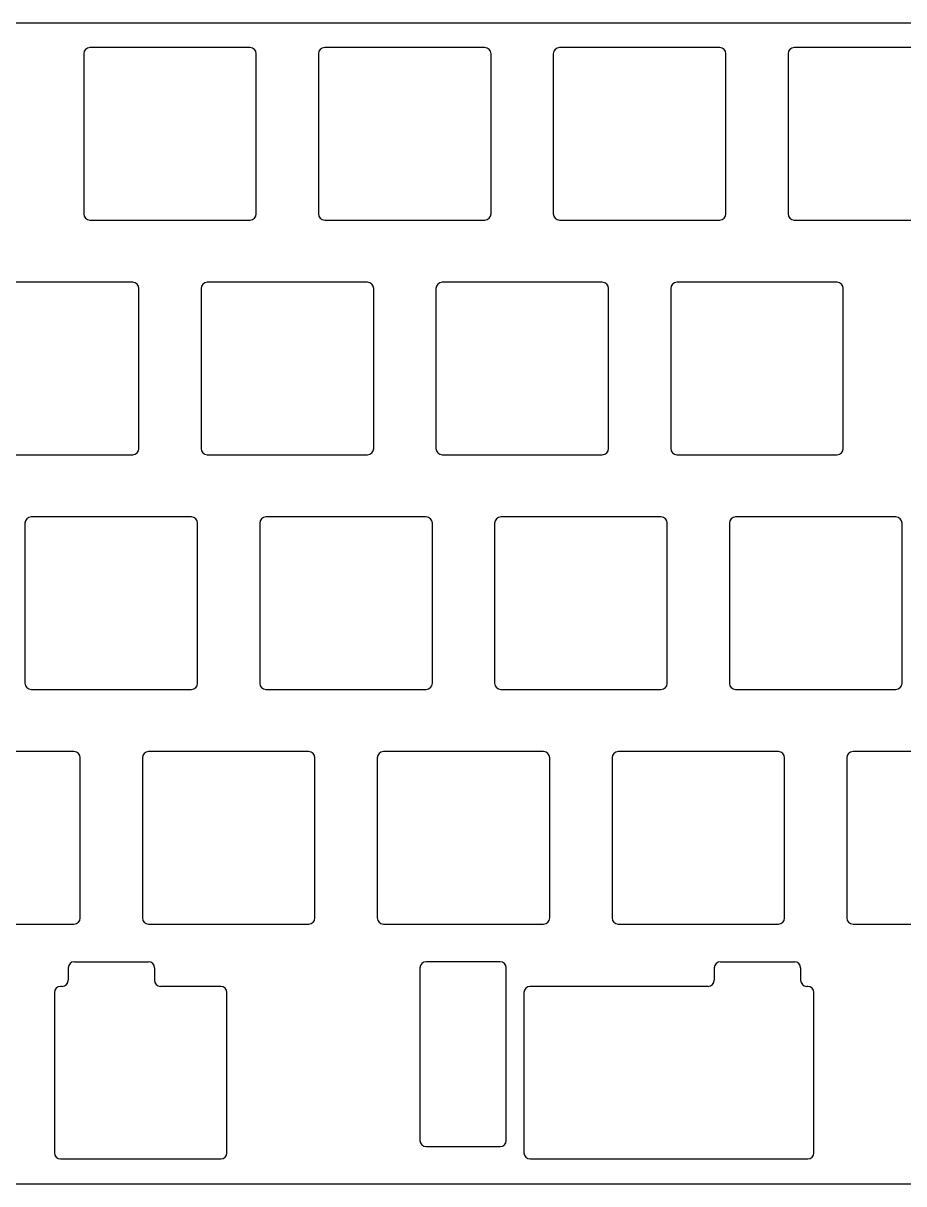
# Model space of a CAD drawing. Header units: millimetres. Extents: x 0 to 285, y -94 to 0.
# Drawn here: x 73.3 to 144.7, y -94.2 to 0 of the extents above; entities that cross this region are included whole.
import ezdxf

# ---------------------------------------------------------------- set-up
doc = ezdxf.new("R2010")
doc.units = ezdxf.units.MM
doc.layers.add('Body', color=7, linetype='CONTINUOUS')

msp = doc.modelspace()

# ---------------------------------------------------------------- linework, layer by layer
at = {"layer": 'Body'}
for p, q in [((283.7, 0), (1, 0)), ((283.7, 0, 1.5), (1, 0, 1.5)), ((283.7, 0), (1, 0)), ((283.7, 0, 1.5), (1, 0, 1.5)), ((78.175, -2.475), (78.175, -15.475)), ((78.175, -2.475, 1.5), (78.175, -15.475, 1.5)), ((78.175, -2.475, 1.5), (78.175, -15.475, 1.5)), ((78.175, -2.475), (78.175, -15.475)), ((78.175, -2.475, 1.5), (78.175, -2.475)), ((78.175, -2.475, 1.5), (78.175, -2.475)), ((91.675, -1.975), (78.675, -1.975)), ((91.675, -1.975, 1.5), (78.675, -1.975, 1.5)), ((78.675, -1.975, 1.5), (78.675, -1.975)), ((91.675, -1.975, 1.5), (78.675, -1.975, 1.5)), ((78.675, -1.975, 1.5), (78.675, -1.975)), ((91.675, -1.975), (78.675, -1.975)), ((91.675, -1.975, 1.5), (91.675, -1.975)), ((91.675, -1.975, 1.5), (91.675, -1.975)), ((92.175, -15.475), (92.175, -2.475)), ((92.175, -15.475, 1.5), (92.175, -2.475, 1.5)), ((92.175, -2.475, 1.5), (92.175, -2.475)), ((92.175, -15.475, 1.5), (92.175, -2.475, 1.5)), ((92.175, -2.475, 1.5), (92.175, -2.475)), ((92.175, -15.475), (92.175, -2.475)), ((97.225, -2.475), (97.225, -15.475)), ((97.225, -2.475, 1.5), (97.225, -15.475, 1.5)), ((97.225, -2.475, 1.5), (97.225, -15.475, 1.5)), ((97.225, -2.475), (97.225, -15.475)), ((97.225, -2.475, 1.5), (97.225, -2.475)), ((97.225, -2.475, 1.5), (97.225, -2.475)), ((110.725, -1.975), (97.725, -1.975)), ((110.725, -1.975, 1.5), (97.725, -1.975, 1.5)), ((97.725, -1.975, 1.5), (97.725, -1.975)), ((110.725, -1.975, 1.5), (97.725, -1.975, 1.5)), ((97.725, -1.975, 1.5), (97.725, -1.975)), ((110.725, -1.975), (97.725, -1.975)), ((110.725, -1.975, 1.5), (110.725, -1.975)), ((110.725, -1.975, 1.5), (110.725, -1.975)), ((111.225, -15.475), (111.225, -2.475)), ((111.225, -15.475, 1.5), (111.225, -2.475, 1.5)), ((111.225, -2.475, 1.5), (111.225, -2.475)), ((111.225, -15.475, 1.5), (111.225, -2.475, 1.5)), ((111.225, -2.475, 1.5), (111.225, -2.475)), ((111.225, -15.475), (111.225, -2.475)), ((116.275, -2.475), (116.275, -15.475)), ((116.275, -2.475, 1.5), (116.275, -15.475, 1.5)), ((116.275, -2.475, 1.5), (116.275, -15.475, 1.5)), ((116.275, -2.475), (116.275, -15.475)), ((116.275, -2.475, 1.5), (116.275, -2.475)), ((116.275, -2.475, 1.5), (116.275, -2.475)), ((129.775, -1.975), (116.775, -1.975)), ((129.775, -1.975, 1.5), (116.775, -1.975, 1.5)), ((116.775, -1.975, 1.5), (116.775, -1.975)), ((129.775, -1.975, 1.5), (116.775, -1.975, 1.5)), ((116.775, -1.975, 1.5), (116.775, -1.975)), ((129.775, -1.975), (116.775, -1.975)), ((129.775, -1.975, 1.5), (129.775, -1.975)), ((129.775, -1.975, 1.5), (129.775, -1.975)), ((130.275, -15.475), (130.275, -2.475)), ((130.275, -15.475, 1.5), (130.275, -2.475, 1.5)), ((130.275, -2.475, 1.5), (130.275, -2.475)), ((130.275, -15.475, 1.5), (130.275, -2.475, 1.5)), ((130.275, -2.475, 1.5), (130.275, -2.475)), ((130.275, -15.475), (130.275, -2.475)), ((135.325, -2.475), (135.325, -15.475)), ((135.325, -2.475, 1.5), (135.325, -15.475, 1.5)), ((135.325, -2.475, 1.5), (135.325, -15.475, 1.5)), ((135.325, -2.475), (135.325, -15.475)), ((135.325, -2.475, 1.5), (135.325, -2.475)), ((135.325, -2.475, 1.5), (135.325, -2.475)), ((148.825, -1.975), (135.825, -1.975)), ((148.825, -1.975, 1.5), (135.825, -1.975, 1.5)), ((135.825, -1.975, 1.5), (135.825, -1.975)), ((148.825, -1.975, 1.5), (135.825, -1.975, 1.5)), ((135.825, -1.975, 1.5), (135.825, -1.975)), ((148.825, -1.975), (135.825, -1.975)), ((78.175, -15.475, 1.5), (78.175, -15.475)), ((78.175, -15.475, 1.5), (78.175, -15.475)), ((78.675, -15.975), (91.675, -15.975)), ((78.675, -15.975, 1.5), (91.675, -15.975, 1.5)), ((78.675, -15.975, 1.5), (78.675, -15.975)), ((78.675, -15.975, 1.5), (91.675, -15.975, 1.5)), ((78.675, -15.975), (91.675, -15.975)), ((78.675, -15.975, 1.5), (78.675, -15.975)), ((91.675, -15.975, 1.5), (91.675, -15.975)), ((91.675, -15.975, 1.5), (91.675, -15.975)), ((92.175, -15.475, 1.5), (92.175, -15.475)), ((92.175, -15.475, 1.5), (92.175, -15.475)), ((97.225, -15.475, 1.5), (97.225, -15.475)), ((97.225, -15.475, 1.5), (97.225, -15.475)), ((97.725, -15.975), (110.725, -15.975)), ((97.725, -15.975, 1.5), (110.725, -15.975, 1.5)), ((97.725, -15.975, 1.5), (97.725, -15.975)), ((97.725, -15.975, 1.5), (110.725, -15.975, 1.5)), ((97.725, -15.975), (110.725, -15.975)), ((97.725, -15.975, 1.5), (97.725, -15.975)), ((110.725, -15.975, 1.5), (110.725, -15.975)), ((110.725, -15.975, 1.5), (110.725, -15.975)), ((111.225, -15.475, 1.5), (111.225, -15.475)), ((111.225, -15.475, 1.5), (111.225, -15.475)), ((116.275, -15.475, 1.5), (116.275, -15.475)), ((116.275, -15.475, 1.5), (116.275, -15.475)), ((116.775, -15.975), (129.775, -15.975)), ((116.775, -15.975, 1.5), (129.775, -15.975, 1.5)), ((116.775, -15.975, 1.5), (116.775, -15.975)), ((116.775, -15.975, 1.5), (129.775, -15.975, 1.5)), ((116.775, -15.975), (129.775, -15.975)), ((116.775, -15.975, 1.5), (116.775, -15.975)), ((129.775, -15.975, 1.5), (129.775, -15.975)), ((129.775, -15.975, 1.5), (129.775, -15.975)), ((130.275, -15.475, 1.5), (130.275, -15.475)), ((130.275, -15.475, 1.5), (130.275, -15.475)), ((135.325, -15.475, 1.5), (135.325, -15.475)), ((135.325, -15.475, 1.5), (135.325, -15.475)), ((135.825, -15.975), (148.825, -15.975)), ((135.825, -15.975, 1.5), (148.825, -15.975, 1.5)), ((135.825, -15.975, 1.5), (135.825, -15.975)), ((135.825, -15.975, 1.5), (148.825, -15.975, 1.5)), ((135.825, -15.975), (148.825, -15.975)), ((135.825, -15.975, 1.5), (135.825, -15.975)), ((82.15, -21.025), (69.15, -21.025)), ((82.15, -21.025, 1.5), (69.15, -21.025, 1.5)), ((82.15, -21.025, 1.5), (69.15, -21.025, 1.5)), ((82.15, -21.025), (69.15, -21.025)), ((82.15, -21.025, 1.5), (82.15, -21.025)), ((82.15, -21.025, 1.5), (82.15, -21.025)), ((82.65, -34.525), (82.65, -21.525)), ((82.65, -34.525, 1.5), (82.65, -21.525, 1.5)), ((82.65, -21.525, 1.5), (82.65, -21.525)), ((82.65, -34.525, 1.5), (82.65, -21.525, 1.5)), ((82.65, -21.525, 1.5), (82.65, -21.525)), ((82.65, -34.525), (82.65, -21.525)), ((87.7, -21.525), (87.7, -34.525)), ((87.7, -21.525, 1.5), (87.7, -34.525, 1.5)), ((87.7, -21.525, 1.5), (87.7, -34.525, 1.5)), ((87.7, -21.525), (87.7, -34.525)), ((87.7, -21.525, 1.5), (87.7, -21.525)), ((87.7, -21.525, 1.5), (87.7, -21.525)), ((101.2, -21.025), (88.2, -21.025)), ((101.2, -21.025, 1.5), (88.2, -21.025, 1.5)), ((88.2, -21.025, 1.5), (88.2, -21.025)), ((101.2, -21.025, 1.5), (88.2, -21.025, 1.5)), ((88.2, -21.025, 1.5), (88.2, -21.025)), ((101.2, -21.025), (88.2, -21.025)), ((101.2, -21.025, 1.5), (101.2, -21.025)), ((101.2, -21.025, 1.5), (101.2, -21.025)), ((101.7, -34.525), (101.7, -21.525)), ((101.7, -34.525, 1.5), (101.7, -21.525, 1.5)), ((101.7, -21.525, 1.5), (101.7, -21.525)), ((101.7, -34.525, 1.5), (101.7, -21.525, 1.5)), ((101.7, -21.525, 1.5), (101.7, -21.525)), ((101.7, -34.525), (101.7, -21.525)), ((106.75, -21.525), (106.75, -34.525)), ((106.75, -21.525, 1.5), (106.75, -34.525, 1.5)), ((106.75, -21.525, 1.5), (106.75, -34.525, 1.5)), ((106.75, -21.525), (106.75, -34.525)), ((106.75, -21.525, 1.5), (106.75, -21.525)), ((106.75, -21.525, 1.5), (106.75, -21.525)), ((120.25, -21.025), (107.25, -21.025)), ((120.25, -21.025, 1.5), (107.25, -21.025, 1.5)), ((107.25, -21.025, 1.5), (107.25, -21.025)), ((120.25, -21.025, 1.5), (107.25, -21.025, 1.5)), ((107.25, -21.025, 1.5), (107.25, -21.025)), ((120.25, -21.025), (107.25, -21.025)), ((120.25, -21.025, 1.5), (120.25, -21.025)), ((120.25, -21.025, 1.5), (120.25, -21.025)), ((120.75, -34.525), (120.75, -21.525)), ((120.75, -34.525, 1.5), (120.75, -21.525, 1.5)), ((120.75, -21.525, 1.5), (120.75, -21.525)), ((120.75, -34.525, 1.5), (120.75, -21.525, 1.5)), ((120.75, -21.525, 1.5), (120.75, -21.525)), ((120.75, -34.525), (120.75, -21.525)), ((125.8, -21.525), (125.8, -34.525)), ((125.8, -21.525, 1.5), (125.8, -34.525, 1.5)), ((125.8, -21.525, 1.5), (125.8, -34.525, 1.5)), ((125.8, -21.525), (125.8, -34.525)), ((125.8, -21.525, 1.5), (125.8, -21.525)), ((125.8, -21.525, 1.5), (125.8, -21.525)), ((139.3, -21.025), (126.3, -21.025)), ((139.3, -21.025, 1.5), (126.3, -21.025, 1.5)), ((126.3, -21.025, 1.5), (126.3, -21.025)), ((139.3, -21.025, 1.5), (126.3, -21.025, 1.5)), ((126.3, -21.025, 1.5), (126.3, -21.025)), ((139.3, -21.025), (126.3, -21.025)), ((139.3, -21.025, 1.5), (139.3, -21.025)), ((139.3, -21.025, 1.5), (139.3, -21.025)), ((139.8, -34.525), (139.8, -21.525)), ((139.8, -34.525, 1.5), (139.8, -21.525, 1.5)), ((139.8, -21.525, 1.5), (139.8, -21.525)), ((139.8, -34.525, 1.5), (139.8, -21.525, 1.5)), ((139.8, -21.525, 1.5), (139.8, -21.525)), ((139.8, -34.525), (139.8, -21.525)), ((82.65, -34.525, 1.5), (82.65, -34.525)), ((82.65, -34.525, 1.5), (82.65, -34.525)), ((87.7, -34.525, 1.5), (87.7, -34.525)), ((87.7, -34.525, 1.5), (87.7, -34.525)), ((101.7, -34.525, 1.5), (101.7, -34.525)), ((101.7, -34.525, 1.5), (101.7, -34.525)), ((106.75, -34.525, 1.5), (106.75, -34.525)), ((106.75, -34.525, 1.5), (106.75, -34.525)), ((120.75, -34.525, 1.5), (120.75, -34.525)), ((120.75, -34.525, 1.5), (120.75, -34.525)), ((125.8, -34.525, 1.5), (125.8, -34.525)), ((125.8, -34.525, 1.5), (125.8, -34.525)), ((139.8, -34.525, 1.5), (139.8, -34.525)), ((139.8, -34.525, 1.5), (139.8, -34.525)), ((69.15, -35.025), (82.15, -35.025)), ((69.15, -35.025, 1.5), (82.15, -35.025, 1.5)), ((69.15, -35.025, 1.5), (82.15, -35.025, 1.5)), ((69.15, -35.025), (82.15, -35.025)), ((82.15, -35.025, 1.5), (82.15, -35.025)), ((82.15, -35.025, 1.5), (82.15, -35.025)), ((88.2, -35.025), (101.2, -35.025)), ((88.2, -35.025, 1.5), (101.2, -35.025, 1.5)), ((88.2, -35.025, 1.5), (88.2, -35.025)), ((88.2, -35.025, 1.5), (101.2, -35.025, 1.5)), ((88.2, -35.025), (101.2, -35.025)), ((88.2, -35.025, 1.5), (88.2, -35.025)), ((101.2, -35.025, 1.5), (101.2, -35.025)), ((101.2, -35.025, 1.5), (101.2, -35.025)), ((107.25, -35.025), (120.25, -35.025)), ((107.25, -35.025, 1.5), (120.25, -35.025, 1.5)), ((107.25, -35.025, 1.5), (107.25, -35.025)), ((107.25, -35.025, 1.5), (120.25, -35.025, 1.5)), ((107.25, -35.025), (120.25, -35.025)), ((107.25, -35.025, 1.5), (107.25, -35.025)), ((120.25, -35.025, 1.5), (120.25, -35.025)), ((120.25, -35.025, 1.5), (120.25, -35.025)), ((126.3, -35.025), (139.3, -35.025)), ((126.3, -35.025, 1.5), (139.3, -35.025, 1.5)), ((126.3, -35.025, 1.5), (126.3, -35.025)), ((126.3, -35.025, 1.5), (139.3, -35.025, 1.5)), ((126.3, -35.025), (139.3, -35.025)), ((126.3, -35.025, 1.5), (126.3, -35.025)), ((139.3, -35.025, 1.5), (139.3, -35.025)), ((139.3, -35.025, 1.5), (139.3, -35.025)), ((86.9126, -40.075), (73.9126, -40.075)), ((86.9126, -40.075, 1.5), (73.9126, -40.075, 1.5)), ((73.9126, -40.075, 1.5), (73.9126, -40.075)), ((86.9126, -40.075, 1.5), (73.9126, -40.075, 1.5)), ((73.9126, -40.075, 1.5), (73.9126, -40.075)), ((86.9126, -40.075), (73.9126, -40.075)), ((86.9126, -40.075, 1.5), (86.9126, -40.075)), ((86.9126, -40.075, 1.5), (86.9126, -40.075)), ((105.9626, -40.075), (92.9626, -40.075)), ((105.9626, -40.075, 1.5), (92.9626, -40.075, 1.5)), ((92.9626, -40.075, 1.5), (92.9626, -40.075)), ((105.9626, -40.075, 1.5), (92.9626, -40.075, 1.5)), ((92.9626, -40.075, 1.5), (92.9626, -40.075)), ((105.9626, -40.075), (92.9626, -40.075)), ((105.9626, -40.075, 1.5), (105.9626, -40.075)), ((105.9626, -40.075, 1.5), (105.9626, -40.075)), ((125.0126, -40.075), (112.0126, -40.075)), ((125.0126, -40.075, 1.5), (112.0126, -40.075, 1.5)), ((112.0126, -40.075, 1.5), (112.0126, -40.075)), ((125.0126, -40.075, 1.5), (112.0126, -40.075, 1.5)), ((112.0126, -40.075, 1.5), (112.0126, -40.075)), ((125.0126, -40.075), (112.0126, -40.075)), ((125.0126, -40.075, 1.5), (125.0126, -40.075)), ((125.0126, -40.075, 1.5), (125.0126, -40.075)), ((144.0626, -40.075), (131.0626, -40.075)), ((144.0626, -40.075, 1.5), (131.0626, -40.075, 1.5)), ((131.0626, -40.075, 1.5), (131.0626, -40.075)), ((144.0626, -40.075, 1.5), (131.0626, -40.075, 1.5)), ((131.0626, -40.075, 1.5), (131.0626, -40.075)), ((144.0626, -40.075), (131.0626, -40.075)), ((144.0626, -40.075, 1.5), (144.0626, -40.075)), ((144.0626, -40.075, 1.5), (144.0626, -40.075)), ((73.4126, -40.575), (73.4126, -53.575)), ((73.4126, -40.575, 1.5), (73.4126, -53.575, 1.5)), ((73.4126, -40.575, 1.5), (73.4126, -53.575, 1.5)), ((73.4126, -40.575), (73.4126, -53.575)), ((73.4126, -40.575, 1.5), (73.4126, -40.575)), ((73.4126, -40.575, 1.5), (73.4126, -40.575)), ((87.4126, -53.575), (87.4126, -40.575)), ((87.4126, -53.575, 1.5), (87.4126, -40.575, 1.5)), ((87.4126, -40.575, 1.5), (87.4126, -40.575)), ((87.4126, -53.575, 1.5), (87.4126, -40.575, 1.5)), ((87.4126, -40.575, 1.5), (87.4126, -40.575)), ((87.4126, -53.575), (87.4126, -40.575)), ((92.4626, -40.575), (92.4626, -53.575)), ((92.4626, -40.575, 1.5), (92.4626, -53.575, 1.5)), ((92.4626, -40.575, 1.5), (92.4626, -53.575, 1.5)), ((92.4626, -40.575), (92.4626, -53.575)), ((92.4626, -40.575, 1.5), (92.4626, -40.575)), ((92.4626, -40.575, 1.5), (92.4626, -40.575)), ((106.4626, -53.575), (106.4626, -40.575)), ((106.4626, -53.575, 1.5), (106.4626, -40.575, 1.5)), ((106.4626, -40.575, 1.5), (106.4626, -40.575)), ((106.4626, -53.575, 1.5), (106.4626, -40.575, 1.5)), ((106.4626, -40.575, 1.5), (106.4626, -40.575)), ((106.4626, -53.575), (106.4626, -40.575)), ((111.5126, -40.575), (111.5126, -53.575)), ((111.5126, -40.575, 1.5), (111.5126, -53.575, 1.5)), ((111.5126, -40.575, 1.5), (111.5126, -53.575, 1.5)), ((111.5126, -40.575), (111.5126, -53.575)), ((111.5126, -40.575, 1.5), (111.5126, -40.575)), ((111.5126, -40.575, 1.5), (111.5126, -40.575)), ((125.5126, -53.575), (125.5126, -40.575)), ((125.5126, -53.575, 1.5), (125.5126, -40.575, 1.5)), ((125.5126, -40.575, 1.5), (125.5126, -40.575)), ((125.5126, -53.575, 1.5), (125.5126, -40.575, 1.5)), ((125.5126, -40.575, 1.5), (125.5126, -40.575)), ((125.5126, -53.575), (125.5126, -40.575)), ((130.5626, -40.575), (130.5626, -53.575)), ((130.5626, -40.575, 1.5), (130.5626, -53.575, 1.5)), ((130.5626, -40.575, 1.5), (130.5626, -53.575, 1.5)), ((130.5626, -40.575), (130.5626, -53.575)), ((130.5626, -40.575, 1.5), (130.5626, -40.575)), ((130.5626, -40.575, 1.5), (130.5626, -40.575)), ((144.5626, -53.575), (144.5626, -40.575)), ((144.5626, -53.575, 1.5), (144.5626, -40.575, 1.5)), ((144.5626, -40.575, 1.5), (144.5626, -40.575)), ((144.5626, -53.575, 1.5), (144.5626, -40.575, 1.5)), ((144.5626, -40.575, 1.5), (144.5626, -40.575)), ((144.5626, -53.575), (144.5626, -40.575)), ((73.4126, -53.575, 1.5), (73.4126, -53.575)), ((73.4126, -53.575, 1.5), (73.4126, -53.575)), ((87.4126, -53.575, 1.5), (87.4126, -53.575)), ((87.4126, -53.575, 1.5), (87.4126, -53.575)), ((92.4626, -53.575, 1.5), (92.4626, -53.575)), ((92.4626, -53.575, 1.5), (92.4626, -53.575)), ((106.4626, -53.575, 1.5), (106.4626, -53.575)), ((106.4626, -53.575, 1.5), (106.4626, -53.575)), ((111.5126, -53.575, 1.5), (111.5126, -53.575)), ((111.5126, -53.575, 1.5), (111.5126, -53.575)), ((125.5126, -53.575, 1.5), (125.5126, -53.575)), ((125.5126, -53.575, 1.5), (125.5126, -53.575)), ((130.5626, -53.575, 1.5), (130.5626, -53.575)), ((130.5626, -53.575, 1.5), (130.5626, -53.575)), ((144.5626, -53.575, 1.5), (144.5626, -53.575)), ((144.5626, -53.575, 1.5), (144.5626, -53.575)), ((73.9126, -54.075), (86.9126, -54.075)), ((73.9126, -54.075, 1.5), (86.9126, -54.075, 1.5)), ((73.9126, -54.075, 1.5), (73.9126, -54.075)), ((73.9126, -54.075, 1.5), (86.9126, -54.075, 1.5)), ((73.9126, -54.075), (86.9126, -54.075)), ((73.9126, -54.075, 1.5), (73.9126, -54.075)), ((86.9126, -54.075, 1.5), (86.9126, -54.075)), ((86.9126, -54.075, 1.5), (86.9126, -54.075)), ((92.9626, -54.075), (105.9626, -54.075)), ((92.9626, -54.075, 1.5), (105.9626, -54.075, 1.5)), ((92.9626, -54.075, 1.5), (92.9626, -54.075)), ((92.9626, -54.075, 1.5), (105.9626, -54.075, 1.5)), ((92.9626, -54.075), (105.9626, -54.075)), ((92.9626, -54.075, 1.5), (92.9626, -54.075)), ((105.9626, -54.075, 1.5), (105.9626, -54.075)), ((105.9626, -54.075, 1.5), (105.9626, -54.075)), ((112.0126, -54.075), (125.0126, -54.075)), ((112.0126, -54.075, 1.5), (125.0126, -54.075, 1.5)), ((112.0126, -54.075, 1.5), (112.0126, -54.075)), ((112.0126, -54.075, 1.5), (125.0126, -54.075, 1.5)), ((112.0126, -54.075), (125.0126, -54.075)), ((112.0126, -54.075, 1.5), (112.0126, -54.075)), ((125.0126, -54.075, 1.5), (125.0126, -54.075)), ((125.0126, -54.075, 1.5), (125.0126, -54.075)), ((131.0626, -54.075), (144.0626, -54.075)), ((131.0626, -54.075, 1.5), (144.0626, -54.075, 1.5)), ((131.0626, -54.075, 1.5), (131.0626, -54.075)), ((131.0626, -54.075, 1.5), (144.0626, -54.075, 1.5)), ((131.0626, -54.075), (144.0626, -54.075)), ((131.0626, -54.075, 1.5), (131.0626, -54.075)), ((144.0626, -54.075, 1.5), (144.0626, -54.075)), ((144.0626, -54.075, 1.5), (144.0626, -54.075)), ((77.3876, -59.125), (64.3876, -59.125)), ((77.3876, -59.125, 1.5), (64.3876, -59.125, 1.5)), ((77.3876, -59.125, 1.5), (64.3876, -59.125, 1.5)), ((77.3876, -59.125), (64.3876, -59.125)), ((77.3876, -59.125, 1.5), (77.3876, -59.125)), ((77.3876, -59.125, 1.5), (77.3876, -59.125)), ((96.4376, -59.125), (83.4376, -59.125)), ((96.4376, -59.125, 1.5), (83.4376, -59.125, 1.5)), ((83.4376, -59.125, 1.5), (83.4376, -59.125)), ((96.4376, -59.125, 1.5), (83.4376, -59.125, 1.5)), ((83.4376, -59.125, 1.5), (83.4376, -59.125)), ((96.4376, -59.125), (83.4376, -59.125)), ((96.4376, -59.125, 1.5), (96.4376, -59.125)), ((96.4376, -59.125, 1.5), (96.4376, -59.125)), ((115.4876, -59.125), (102.4876, -59.125)), ((115.4876, -59.125, 1.5), (102.4876, -59.125, 1.5)), ((102.4876, -59.125, 1.5), (102.4876, -59.125)), ((115.4876, -59.125, 1.5), (102.4876, -59.125, 1.5)), ((102.4876, -59.125, 1.5), (102.4876, -59.125)), ((115.4876, -59.125), (102.4876, -59.125)), ((115.4876, -59.125, 1.5), (115.4876, -59.125)), ((115.4876, -59.125, 1.5), (115.4876, -59.125)), ((134.5376, -59.125), (121.5376, -59.125)), ((134.5376, -59.125, 1.5), (121.5376, -59.125, 1.5)), ((121.5376, -59.125, 1.5), (121.5376, -59.125)), ((134.5376, -59.125, 1.5), (121.5376, -59.125, 1.5)), ((121.5376, -59.125, 1.5), (121.5376, -59.125)), ((134.5376, -59.125), (121.5376, -59.125)), ((134.5376, -59.125, 1.5), (134.5376, -59.125)), ((134.5376, -59.125, 1.5), (134.5376, -59.125)), ((153.5876, -59.125), (140.5876, -59.125)), ((153.5876, -59.125, 1.5), (140.5876, -59.125, 1.5)), ((140.5876, -59.125, 1.5), (140.5876, -59.125)), ((153.5876, -59.125, 1.5), (140.5876, -59.125, 1.5)), ((140.5876, -59.125, 1.5), (140.5876, -59.125)), ((153.5876, -59.125), (140.5876, -59.125)), ((77.8876, -72.625), (77.8876, -59.625)), ((77.8876, -72.625, 1.5), (77.8876, -59.625, 1.5)), ((77.8876, -59.625, 1.5), (77.8876, -59.625)), ((77.8876, -72.625, 1.5), (77.8876, -59.625, 1.5)), ((77.8876, -59.625, 1.5), (77.8876, -59.625)), ((77.8876, -72.625), (77.8876, -59.625)), ((82.9376, -59.625), (82.9376, -72.625)), ((82.9376, -59.625, 1.5), (82.9376, -72.625, 1.5)), ((82.9376, -59.625, 1.5), (82.9376, -72.625, 1.5)), ((82.9376, -59.625), (82.9376, -72.625)), ((82.9376, -59.625, 1.5), (82.9376, -59.625)), ((82.9376, -59.625, 1.5), (82.9376, -59.625)), ((96.9376, -72.625), (96.9376, -59.625)), ((96.9376, -72.625, 1.5), (96.9376, -59.625, 1.5)), ((96.9376, -59.625, 1.5), (96.9376, -59.625)), ((96.9376, -72.625, 1.5), (96.9376, -59.625, 1.5)), ((96.9376, -59.625, 1.5), (96.9376, -59.625)), ((96.9376, -72.625), (96.9376, -59.625)), ((101.9876, -59.625), (101.9876, -72.625)), ((101.9876, -59.625, 1.5), (101.9876, -72.625, 1.5)), ((101.9876, -59.625, 1.5), (101.9876, -72.625, 1.5)), ((101.9876, -59.625), (101.9876, -72.625)), ((101.9876, -59.625, 1.5), (101.9876, -59.625)), ((101.9876, -59.625, 1.5), (101.9876, -59.625)), ((115.9876, -72.625), (115.9876, -59.625)), ((115.9876, -72.625, 1.5), (115.9876, -59.625, 1.5)), ((115.9876, -59.625, 1.5), (115.9876, -59.625)), ((115.9876, -72.625, 1.5), (115.9876, -59.625, 1.5)), ((115.9876, -59.625, 1.5), (115.9876, -59.625)), ((115.9876, -72.625), (115.9876, -59.625)), ((121.0376, -59.625), (121.0376, -72.625)), ((121.0376, -59.625, 1.5), (121.0376, -72.625, 1.5)), ((121.0376, -59.625, 1.5), (121.0376, -72.625, 1.5)), ((121.0376, -59.625), (121.0376, -72.625)), ((121.0376, -59.625, 1.5), (121.0376, -59.625)), ((121.0376, -59.625, 1.5), (121.0376, -59.625)), ((135.0376, -72.625), (135.0376, -59.625)), ((135.0376, -72.625, 1.5), (135.0376, -59.625, 1.5)), ((135.0376, -59.625, 1.5), (135.0376, -59.625)), ((135.0376, -72.625, 1.5), (135.0376, -59.625, 1.5)), ((135.0376, -59.625, 1.5), (135.0376, -59.625)), ((135.0376, -72.625), (135.0376, -59.625)), ((140.0876, -59.625), (140.0876, -72.625)), ((140.0876, -59.625, 1.5), (140.0876, -72.625, 1.5)), ((140.0876, -59.625, 1.5), (140.0876, -72.625, 1.5)), ((140.0876, -59.625), (140.0876, -72.625)), ((140.0876, -59.625, 1.5), (140.0876, -59.625)), ((140.0876, -59.625, 1.5), (140.0876, -59.625)), ((64.3876, -73.125), (77.3876, -73.125)), ((64.3876, -73.125, 1.5), (77.3876, -73.125, 1.5)), ((64.3876, -73.125, 1.5), (77.3876, -73.125, 1.5)), ((64.3876, -73.125), (77.3876, -73.125)), ((77.3876, -73.125, 1.5), (77.3876, -73.125)), ((77.3876, -73.125, 1.5), (77.3876, -73.125)), ((77.8876, -72.625, 1.5), (77.8876, -72.625)), ((77.8876, -72.625, 1.5), (77.8876, -72.625)), ((82.9376, -72.625, 1.5), (82.9376, -72.625)), ((82.9376, -72.625, 1.5), (82.9376, -72.625)), ((83.4376, -73.125), (96.4376, -73.125)), ((83.4376, -73.125, 1.5), (96.4376, -73.125, 1.5)), ((83.4376, -73.125, 1.5), (83.4376, -73.125)), ((83.4376, -73.125, 1.5), (96.4376, -73.125, 1.5)), ((83.4376, -73.125), (96.4376, -73.125)), ((83.4376, -73.125, 1.5), (83.4376, -73.125)), ((96.4376, -73.125, 1.5), (96.4376, -73.125)), ((96.4376, -73.125, 1.5), (96.4376, -73.125)), ((96.9376, -72.625, 1.5), (96.9376, -72.625)), ((96.9376, -72.625, 1.5), (96.9376, -72.625)), ((101.9876, -72.625, 1.5), (101.9876, -72.625)), ((101.9876, -72.625, 1.5), (101.9876, -72.625)), ((102.4876, -73.125), (115.4876, -73.125)), ((102.4876, -73.125, 1.5), (115.4876, -73.125, 1.5)), ((102.4876, -73.125, 1.5), (102.4876, -73.125)), ((102.4876, -73.125, 1.5), (115.4876, -73.125, 1.5)), ((102.4876, -73.125), (115.4876, -73.125)), ((102.4876, -73.125, 1.5), (102.4876, -73.125)), ((115.4876, -73.125, 1.5), (115.4876, -73.125)), ((115.4876, -73.125, 1.5), (115.4876, -73.125)), ((115.9876, -72.625, 1.5), (115.9876, -72.625)), ((115.9876, -72.625, 1.5), (115.9876, -72.625)), ((121.0376, -72.625, 1.5), (121.0376, -72.625)), ((121.0376, -72.625, 1.5), (121.0376, -72.625)), ((121.5376, -73.125), (134.5376, -73.125)), ((121.5376, -73.125, 1.5), (134.5376, -73.125, 1.5)), ((121.5376, -73.125, 1.5), (121.5376, -73.125)), ((121.5376, -73.125, 1.5), (134.5376, -73.125, 1.5)), ((121.5376, -73.125), (134.5376, -73.125)), ((121.5376, -73.125, 1.5), (121.5376, -73.125)), ((134.5376, -73.125, 1.5), (134.5376, -73.125)), ((134.5376, -73.125, 1.5), (134.5376, -73.125)), ((135.0376, -72.625, 1.5), (135.0376, -72.625)), ((135.0376, -72.625, 1.5), (135.0376, -72.625)), ((140.0876, -72.625, 1.5), (140.0876, -72.625)), ((140.0876, -72.625, 1.5), (140.0876, -72.625)), ((140.5876, -73.125), (153.5876, -73.125)), ((140.5876, -73.125, 1.5), (153.5876, -73.125, 1.5)), ((140.5876, -73.125, 1.5), (140.5876, -73.125)), ((140.5876, -73.125, 1.5), (153.5876, -73.125, 1.5)), ((140.5876, -73.125), (153.5876, -73.125)), ((140.5876, -73.125, 1.5), (140.5876, -73.125)), ((77.4188, -76.175), (83.4188, -76.175)), ((77.4188, -76.175, 1.5), (83.4188, -76.175, 1.5)), ((77.4188, -76.175, 1.5), (77.4188, -76.175)), ((77.4188, -76.175, 1.5), (83.4188, -76.175, 1.5)), ((77.4188, -76.175), (83.4188, -76.175)), ((77.4188, -76.175, 1.5), (77.4188, -76.175)), ((83.4188, -76.175, 1.5), (83.4188, -76.175)), ((83.4188, -76.175, 1.5), (83.4188, -76.175)), ((111.9558, -76.175), (105.9558, -76.175)), ((111.9558, -76.175, 1.5), (105.9558, -76.175, 1.5)), ((105.9558, -76.175, 1.5), (105.9558, -76.175)), ((111.9558, -76.175, 1.5), (105.9558, -76.175, 1.5)), ((105.9558, -76.175, 1.5), (105.9558, -76.175)), ((111.9558, -76.175), (105.9558, -76.175)), ((111.9558, -76.175, 1.5), (111.9558, -76.175)), ((111.9558, -76.175, 1.5), (111.9558, -76.175)), ((129.8318, -76.175), (135.8318, -76.175)), ((129.8318, -76.175, 1.5), (135.8318, -76.175, 1.5)), ((129.8318, -76.175, 1.5), (129.8318, -76.175)), ((129.8318, -76.175, 1.5), (135.8318, -76.175, 1.5)), ((129.8318, -76.175), (135.8318, -76.175)), ((129.8318, -76.175, 1.5), (129.8318, -76.175)), ((135.8318, -76.175, 1.5), (135.8318, -76.175)), ((135.8318, -76.175, 1.5), (135.8318, -76.175)), ((76.9188, -76.675), (76.9188, -77.675)), ((76.9188, -76.675, 1.5), (76.9188, -77.675, 1.5)), ((76.9188, -76.675, 1.5), (76.9188, -77.675, 1.5)), ((76.9188, -76.675), (76.9188, -77.675)), ((76.9188, -76.675, 1.5), (76.9188, -76.675)), ((76.9188, -76.675, 1.5), (76.9188, -76.675)), ((83.9188, -76.675), (83.9188, -77.675)), ((83.9188, -76.675, 1.5), (83.9188, -77.675, 1.5)), ((83.9188, -76.675, 1.5), (83.9188, -76.675)), ((83.9188, -76.675, 1.5), (83.9188, -77.675, 1.5)), ((83.9188, -76.675), (83.9188, -77.675)), ((83.9188, -76.675, 1.5), (83.9188, -76.675)), ((105.4558, -76.675), (105.4558, -90.675)), ((105.4558, -76.675, 1.5), (105.4558, -90.675, 1.5)), ((105.4558, -76.675, 1.5), (105.4558, -90.675, 1.5)), ((105.4558, -76.675), (105.4558, -90.675)), ((105.4558, -76.675, 1.5), (105.4558, -76.675)), ((105.4558, -76.675, 1.5), (105.4558, -76.675)), ((112.4558, -90.675), (112.4558, -76.675)), ((112.4558, -90.675, 1.5), (112.4558, -76.675, 1.5)), ((112.4558, -76.675, 1.5), (112.4558, -76.675)), ((112.4558, -90.675, 1.5), (112.4558, -76.675, 1.5)), ((112.4558, -76.675, 1.5), (112.4558, -76.675)), ((112.4558, -90.675), (112.4558, -76.675)), ((129.3318, -76.675), (129.3318, -77.675)), ((129.3318, -76.675, 1.5), (129.3318, -77.675, 1.5)), ((129.3318, -76.675, 1.5), (129.3318, -77.675, 1.5)), ((129.3318, -76.675), (129.3318, -77.675)), ((129.3318, -76.675, 1.5), (129.3318, -76.675)), ((129.3318, -76.675, 1.5), (129.3318, -76.675)), ((136.3318, -76.675), (136.3318, -77.675)), ((136.3318, -76.675, 1.5), (136.3318, -77.675, 1.5)), ((136.3318, -76.675, 1.5), (136.3318, -76.675)), ((136.3318, -76.675, 1.5), (136.3318, -77.675, 1.5)), ((136.3318, -76.675), (136.3318, -77.675)), ((136.3318, -76.675, 1.5), (136.3318, -76.675)), ((76.4188, -78.175), (76.2938, -78.175)), ((76.4188, -78.175, 1.5), (76.2938, -78.175, 1.5)), ((76.2938, -78.175, 1.5), (76.2938, -78.175)), ((76.4188, -78.175, 1.5), (76.2938, -78.175, 1.5)), ((76.2938, -78.175, 1.5), (76.2938, -78.175)), ((76.4188, -78.175), (76.2938, -78.175)), ((76.4188, -78.175, 1.5), (76.4188, -78.175)), ((76.4188, -78.175, 1.5), (76.4188, -78.175)), ((76.9188, -77.675, 1.5), (76.9188, -77.675)), ((76.9188, -77.675, 1.5), (76.9188, -77.675)), ((83.9188, -77.675, 1.5), (83.9188, -77.675)), ((83.9188, -77.675, 1.5), (83.9188, -77.675)), ((89.2938, -78.175), (84.4188, -78.175)), ((89.2938, -78.175, 1.5), (84.4188, -78.175, 1.5)), ((89.2938, -78.175, 1.5), (84.4188, -78.175, 1.5)), ((84.4188, -78.175, 1.5), (84.4188, -78.175)), ((89.2938, -78.175), (84.4188, -78.175)), ((84.4188, -78.175, 1.5), (84.4188, -78.175)), ((89.2938, -78.175, 1.5), (89.2938, -78.175)), ((89.2938, -78.175, 1.5), (89.2938, -78.175)), ((128.8318, -78.175), (114.3938, -78.175)), ((128.8318, -78.175, 1.5), (114.3938, -78.175, 1.5)), ((114.3938, -78.175, 1.5), (114.3938, -78.175)), ((128.8318, -78.175, 1.5), (114.3938, -78.175, 1.5)), ((114.3938, -78.175, 1.5), (114.3938, -78.175)), ((128.8318, -78.175), (114.3938, -78.175)), ((128.8318, -78.175, 1.5), (128.8318, -78.175)), ((128.8318, -78.175, 1.5), (128.8318, -78.175)), ((129.3318, -77.675, 1.5), (129.3318, -77.675)), ((129.3318, -77.675, 1.5), (129.3318, -77.675)), ((136.3318, -77.675, 1.5), (136.3318, -77.675)), ((136.3318, -77.675, 1.5), (136.3318, -77.675)), ((136.9188, -78.175), (136.8318, -78.175)), ((136.9188, -78.175, 1.5), (136.8318, -78.175, 1.5)), ((136.9188, -78.175, 1.5), (136.8318, -78.175, 1.5)), ((136.8318, -78.175, 1.5), (136.8318, -78.175)), ((136.9188, -78.175), (136.8318, -78.175)), ((136.8318, -78.175, 1.5), (136.8318, -78.175)), ((136.9188, -78.175, 1.5), (136.9188, -78.175)), ((136.9188, -78.175, 1.5), (136.9188, -78.175)), ((75.7938, -78.675), (75.7938, -91.675)), ((75.7938, -78.675, 1.5), (75.7938, -91.675, 1.5)), ((75.7938, -78.675, 1.5), (75.7938, -91.675, 1.5)), ((75.7938, -78.675), (75.7938, -91.675)), ((75.7938, -78.675, 1.5), (75.7938, -78.675)), ((75.7938, -78.675, 1.5), (75.7938, -78.675)), ((89.7938, -91.675), (89.7938, -78.675)), ((89.7938, -91.675, 1.5), (89.7938, -78.675, 1.5)), ((89.7938, -91.675, 1.5), (89.7938, -78.675, 1.5)), ((89.7938, -78.675, 1.5), (89.7938, -78.675)), ((89.7938, -91.675), (89.7938, -78.675)), ((89.7938, -78.675, 1.5), (89.7938, -78.675)), ((113.8938, -78.675), (113.8938, -91.675)), ((113.8938, -78.675, 1.5), (113.8938, -91.675, 1.5)), ((113.8938, -78.675, 1.5), (113.8938, -91.675, 1.5)), ((113.8938, -78.675), (113.8938, -91.675)), ((113.8938, -78.675, 1.5), (113.8938, -78.675)), ((113.8938, -78.675, 1.5), (113.8938, -78.675)), ((137.4188, -91.675), (137.4188, -78.675)), ((137.4188, -91.675, 1.5), (137.4188, -78.675, 1.5)), ((137.4188, -91.675, 1.5), (137.4188, -78.675, 1.5)), ((137.4188, -78.675, 1.5), (137.4188, -78.675)), ((137.4188, -91.675), (137.4188, -78.675)), ((137.4188, -78.675, 1.5), (137.4188, -78.675)), ((105.4558, -90.675, 1.5), (105.4558, -90.675)), ((105.4558, -90.675, 1.5), (105.4558, -90.675)), ((105.9558, -91.175), (111.9558, -91.175)), ((105.9558, -91.175, 1.5), (111.9558, -91.175, 1.5)), ((105.9558, -91.175, 1.5), (105.9558, -91.175)), ((105.9558, -91.175, 1.5), (111.9558, -91.175, 1.5)), ((105.9558, -91.175), (111.9558, -91.175)), ((105.9558, -91.175, 1.5), (105.9558, -91.175)), ((111.9558, -91.175, 1.5), (111.9558, -91.175)), ((111.9558, -91.175, 1.5), (111.9558, -91.175)), ((112.4558, -90.675, 1.5), (112.4558, -90.675)), ((112.4558, -90.675, 1.5), (112.4558, -90.675)), ((75.7938, -91.675, 1.5), (75.7938, -91.675)), ((75.7938, -91.675, 1.5), (75.7938, -91.675)), ((76.2938, -92.175), (89.2938, -92.175)), ((76.2938, -92.175, 1.5), (89.2938, -92.175, 1.5)), ((76.2938, -92.175, 1.5), (76.2938, -92.175)), ((76.2938, -92.175, 1.5), (89.2938, -92.175, 1.5)), ((76.2938, -92.175), (89.2938, -92.175)), ((76.2938, -92.175, 1.5), (76.2938, -92.175)), ((89.2938, -92.175, 1.5), (89.2938, -92.175)), ((89.2938, -92.175, 1.5), (89.2938, -92.175)), ((89.7938, -91.675, 1.5), (89.7938, -91.675)), ((89.7938, -91.675, 1.5), (89.7938, -91.675)), ((113.8938, -91.675, 1.5), (113.8938, -91.675)), ((113.8938, -91.675, 1.5), (113.8938, -91.675)), ((114.3938, -92.175), (136.9188, -92.175)), ((114.3938, -92.175, 1.5), (136.9188, -92.175, 1.5)), ((114.3938, -92.175, 1.5), (114.3938, -92.175)), ((114.3938, -92.175, 1.5), (136.9188, -92.175, 1.5)), ((114.3938, -92.175), (136.9188, -92.175)), ((114.3938, -92.175, 1.5), (114.3938, -92.175)), ((136.9188, -92.175, 1.5), (136.9188, -92.175)), ((136.9188, -92.175, 1.5), (136.9188, -92.175)), ((137.4188, -91.675, 1.5), (137.4188, -91.675)), ((137.4188, -91.675, 1.5), (137.4188, -91.675)), ((1, -94.2), (283.7, -94.2)), ((1, -94.2, 1.5), (283.7, -94.2, 1.5)), ((1, -94.2), (283.7, -94.2)), ((1, -94.2, 1.5), (283.7, -94.2, 1.5))]:
    msp.add_line(p, q, dxfattribs=at)
for centre, start, end in [((78.675, -2.475), 90, 180), ((78.675, -2.475, 1.5), 90, 180), ((78.675, -2.475, 1.5), 90, 180), ((78.675, -2.475), 90, 180), ((91.675, -2.475), 0, 90), ((91.675, -2.475, 1.5), 0, 90), ((91.675, -2.475, 1.5), 0, 90), ((91.675, -2.475), 0, 90), ((97.725, -2.475), 90, 180), ((97.725, -2.475, 1.5), 90, -180), ((97.725, -2.475, 1.5), 90, -180), ((97.725, -2.475), 90, 180), ((110.725, -2.475), 0, 90), ((110.725, -2.475, 1.5), 0, 90), ((110.725, -2.475, 1.5), 0, 90), ((110.725, -2.475), 0, 90), ((116.775, -2.475), 90, 180), ((116.775, -2.475, 1.5), 90, 180), ((116.775, -2.475, 1.5), 90, 180), ((116.775, -2.475), 90, 180), ((129.775, -2.475), 0, 90), ((129.775, -2.475, 1.5), 0, 90), ((129.775, -2.475, 1.5), 0, 90), ((129.775, -2.475), 0, 90), ((135.825, -2.475), 90, 180), ((135.825, -2.475, 1.5), 90, 180), ((135.825, -2.475, 1.5), 90, 180), ((135.825, -2.475), 90, 180), ((78.675, -15.475), 180, -90), ((78.675, -15.475, 1.5), 180, -90), ((78.675, -15.475, 1.5), 180, -90), ((78.675, -15.475), 180, -90), ((91.675, -15.475), -90, 0), ((91.675, -15.475, 1.5), -90, 0), ((91.675, -15.475, 1.5), -90, 0), ((91.675, -15.475), -90, 0), ((97.725, -15.475), 180, -90), ((97.725, -15.475, 1.5), 180, -90), ((97.725, -15.475, 1.5), 180, -90), ((97.725, -15.475), 180, -90), ((110.725, -15.475), -90, 0), ((110.725, -15.475, 1.5), -90, 0), ((110.725, -15.475, 1.5), -90, 0), ((110.725, -15.475), -90, 0), ((116.775, -15.475), 180, -90), ((116.775, -15.475, 1.5), 180, -90), ((116.775, -15.475, 1.5), 180, -90), ((116.775, -15.475), 180, -90), ((129.775, -15.475), -90, 0), ((129.775, -15.475, 1.5), -90, 0), ((129.775, -15.475, 1.5), -90, 0), ((129.775, -15.475), -90, 0), ((135.825, -15.475), 180, -90), ((135.825, -15.475, 1.5), 180, -90), ((135.825, -15.475, 1.5), 180, -90), ((135.825, -15.475), 180, -90), ((82.15, -21.525), 0, 90), ((82.15, -21.525, 1.5), 0, 90), ((82.15, -21.525, 1.5), 0, 90), ((82.15, -21.525), 0, 90), ((88.2, -21.525), 90, 180), ((88.2, -21.525, 1.5), 90, 180), ((88.2, -21.525, 1.5), 90, 180), ((88.2, -21.525), 90, 180), ((101.2, -21.525), 0, 90), ((101.2, -21.525, 1.5), 0, 90), ((101.2, -21.525, 1.5), 0, 90), ((101.2, -21.525), 0, 90), ((107.25, -21.525), 90, 180), ((107.25, -21.525, 1.5), 90, 180), ((107.25, -21.525, 1.5), 90, 180), ((107.25, -21.525), 90, 180), ((120.25, -21.525), 0, 90), ((120.25, -21.525, 1.5), 0, 90), ((120.25, -21.525, 1.5), 0, 90), ((120.25, -21.525), 0, 90), ((126.3, -21.525), 90, 180), ((126.3, -21.525, 1.5), 90, 180), ((126.3, -21.525, 1.5), 90, 180), ((126.3, -21.525), 90, 180), ((139.3, -21.525), 0, 90), ((139.3, -21.525, 1.5), 0, 90), ((139.3, -21.525, 1.5), 0, 90), ((139.3, -21.525), 0, 90), ((82.15, -34.525), -90, 0), ((82.15, -34.525, 1.5), -90, 0), ((82.15, -34.525, 1.5), -90, 0), ((82.15, -34.525), -90, 0), ((88.2, -34.525), 180, -90), ((88.2, -34.525, 1.5), 180, -90), ((88.2, -34.525, 1.5), 180, -90), ((88.2, -34.525), 180, -90), ((101.2, -34.525), -90, 0), ((101.2, -34.525, 1.5), -90, 0), ((101.2, -34.525, 1.5), -90, 0), ((101.2, -34.525), -90, 0), ((107.25, -34.525), 180, -90), ((107.25, -34.525, 1.5), 180, -90), ((107.25, -34.525, 1.5), 180, -90), ((107.25, -34.525), 180, -90), ((120.25, -34.525), -90, 0), ((120.25, -34.525, 1.5), -90, 0), ((120.25, -34.525, 1.5), -90, 0), ((120.25, -34.525), -90, 0), ((126.3, -34.525), 180, -90), ((126.3, -34.525, 1.5), 180, -90), ((126.3, -34.525, 1.5), 180, -90), ((126.3, -34.525), 180, -90), ((139.3, -34.525), -90, 0), ((139.3, -34.525, 1.5), -90, 0), ((139.3, -34.525, 1.5), -90, 0), ((139.3, -34.525), -90, 0), ((73.9126, -40.575), 90, 180), ((73.9126, -40.575, 1.5), 90, 180), ((73.9126, -40.575, 1.5), 90, 180), ((73.9126, -40.575), 90, 180), ((86.9126, -40.575), 0, 90), ((86.9126, -40.575, 1.5), 0, 90), ((86.9126, -40.575, 1.5), 0, 90), ((86.9126, -40.575), 0, 90), ((92.9626, -40.575), 90, 180), ((92.9626, -40.575, 1.5), 90, 180), ((92.9626, -40.575, 1.5), 90, 180), ((92.9626, -40.575), 90, 180), ((105.9626, -40.575), 0, 90), ((105.9626, -40.575, 1.5), 0, 90), ((105.9626, -40.575, 1.5), 0, 90), ((105.9626, -40.575), 0, 90), ((112.0126, -40.575), 90, 180), ((112.0126, -40.575, 1.5), 90, 180), ((112.0126, -40.575, 1.5), 90, 180), ((112.0126, -40.575), 90, 180), ((125.0126, -40.575), 0, 90), ((125.0126, -40.575, 1.5), 0, 90), ((125.0126, -40.575, 1.5), 0, 90), ((125.0126, -40.575), 0, 90), ((131.0626, -40.575), 90, 180), ((131.0626, -40.575, 1.5), 90, 180), ((131.0626, -40.575, 1.5), 90, 180), ((131.0626, -40.575), 90, 180), ((144.0626, -40.575), 0, 90), ((144.0626, -40.575, 1.5), 0, 90), ((144.0626, -40.575, 1.5), 0, 90), ((144.0626, -40.575), 0, 90), ((73.9126, -53.575), 180, -90), ((73.9126, -53.575, 1.5), 180, -90), ((73.9126, -53.575, 1.5), 180, -90), ((73.9126, -53.575), 180, -90), ((86.9126, -53.575), -90, 0), ((86.9126, -53.575, 1.5), -90, 0), ((86.9126, -53.575, 1.5), -90, 0), ((86.9126, -53.575), -90, 0), ((92.9626, -53.575), 180, -90), ((92.9626, -53.575, 1.5), 180, -90), ((92.9626, -53.575, 1.5), 180, -90), ((92.9626, -53.575), 180, -90), ((105.9626, -53.575), -90, 0), ((105.9626, -53.575, 1.5), -90, 0), ((105.9626, -53.575, 1.5), -90, 0), ((105.9626, -53.575), -90, 0), ((112.0126, -53.575), 180, -90), ((112.0126, -53.575, 1.5), 180, -90), ((112.0126, -53.575, 1.5), 180, -90), ((112.0126, -53.575), 180, -90), ((125.0126, -53.575), -90, 0), ((125.0126, -53.575, 1.5), -90, 0), ((125.0126, -53.575, 1.5), -90, 0), ((125.0126, -53.575), -90, 0), ((131.0626, -53.575), 180, -90), ((131.0626, -53.575, 1.5), 180, -90), ((131.0626, -53.575, 1.5), 180, -90), ((131.0626, -53.575), 180, -90), ((144.0626, -53.575), -90, 0), ((144.0626, -53.575, 1.5), -90, 0), ((144.0626, -53.575, 1.5), -90, 0), ((144.0626, -53.575), -90, 0), ((77.3876, -59.625), 0, 90), ((77.3876, -59.625, 1.5), 0, 90), ((77.3876, -59.625, 1.5), 0, 90), ((77.3876, -59.625), 0, 90), ((83.4376, -59.625), 90, 180), ((83.4376, -59.625, 1.5), 90, 180), ((83.4376, -59.625, 1.5), 90, 180), ((83.4376, -59.625), 90, 180), ((96.4376, -59.625), 0, 90), ((96.4376, -59.625, 1.5), 0, 90), ((96.4376, -59.625, 1.5), 0, 90), ((96.4376, -59.625), 0, 90), ((102.4876, -59.625), 90, 180), ((102.4876, -59.625, 1.5), 90, 180), ((102.4876, -59.625, 1.5), 90, 180), ((102.4876, -59.625), 90, 180), ((115.4876, -59.625), 0, 90), ((115.4876, -59.625, 1.5), 0, 90), ((115.4876, -59.625, 1.5), 0, 90), ((115.4876, -59.625), 0, 90), ((121.5376, -59.625), 90, 180), ((121.5376, -59.625, 1.5), 90, 180), ((121.5376, -59.625, 1.5), 90, 180), ((121.5376, -59.625), 90, 180), ((134.5376, -59.625), 0, 90), ((134.5376, -59.625, 1.5), 0, 90), ((134.5376, -59.625, 1.5), 0, 90), ((134.5376, -59.625), 0, 90), ((140.5876, -59.625), 90, 180), ((140.5876, -59.625, 1.5), 90, 180), ((140.5876, -59.625, 1.5), 90, 180), ((140.5876, -59.625), 90, 180), ((77.3876, -72.625), -90, 0), ((77.3876, -72.625, 1.5), -90, 0), ((77.3876, -72.625, 1.5), -90, 0), ((77.3876, -72.625), -90, 0), ((83.4376, -72.625), 180, -90), ((83.4376, -72.625, 1.5), 180, -90), ((83.4376, -72.625, 1.5), 180, -90), ((83.4376, -72.625), 180, -90), ((96.4376, -72.625), -90, 0), ((96.4376, -72.625, 1.5), -90, 0), ((96.4376, -72.625, 1.5), -90, 0), ((96.4376, -72.625), -90, 0), ((102.4876, -72.625), 180, -90), ((102.4876, -72.625, 1.5), 180, -90), ((102.4876, -72.625, 1.5), 180, -90), ((102.4876, -72.625), 180, -90), ((115.4876, -72.625), -90, 0), ((115.4876, -72.625, 1.5), -90, 0), ((115.4876, -72.625, 1.5), -90, 0), ((115.4876, -72.625), -90, 0), ((121.5376, -72.625), 180, -90), ((121.5376, -72.625, 1.5), 180, -90), ((121.5376, -72.625, 1.5), 180, -90), ((121.5376, -72.625), 180, -90), ((134.5376, -72.625), -90, 0), ((134.5376, -72.625, 1.5), -90, 0), ((134.5376, -72.625, 1.5), -90, 0), ((134.5376, -72.625), -90, 0), ((140.5876, -72.625), 180, -90), ((140.5876, -72.625, 1.5), 180, -90), ((140.5876, -72.625, 1.5), 180, -90), ((140.5876, -72.625), 180, -90), ((77.4188, -76.675), 90.000019, -180), ((77.4188, -76.675, 1.5), 90.000019, -180), ((77.4188, -76.675, 1.5), 90.000019, -180), ((77.4188, -76.675), 90.000019, -180), ((83.4188, -76.675), 0, 89.999981), ((83.4188, -76.675, 1.5), 0, 89.999981), ((83.4188, -76.675, 1.5), 0, 89.999981), ((83.4188, -76.675), 0, 89.999981), ((105.9558, -76.675), 90, 180), ((105.9558, -76.675, 1.5), 90, 180), ((105.9558, -76.675, 1.5), 90, 180), ((105.9558, -76.675), 90, 180), ((111.9558, -76.675), 0, 90), ((111.9558, -76.675, 1.5), 0, 90), ((111.9558, -76.675, 1.5), 0, 90), ((111.9558, -76.675), 0, 90), ((129.8318, -76.675), 90, 179.999981), ((129.8318, -76.675, 1.5), 90, 179.999981), ((129.8318, -76.675, 1.5), 90, 179.999981), ((129.8318, -76.675), 90, 179.999981), ((135.8318, -76.675), 0.000019, 90), ((135.8318, -76.675, 1.5), 0.000019, 90), ((135.8318, -76.675, 1.5), 0.000019, 90), ((135.8318, -76.675), 0.000019, 90), ((76.2938, -78.675), 90, 180), ((76.2938, -78.675, 1.5), 90, 180), ((76.2938, -78.675, 1.5), 90, 180), ((76.2938, -78.675), 90, 180), ((76.4188, -77.675), -89.999981, 0), ((76.4188, -77.675, 1.5), -89.999981, 0), ((76.4188, -77.675, 1.5), -89.999981, 0), ((76.4188, -77.675), -89.999981, 0), ((84.4188, -77.675), -180, -90.000019), ((84.4188, -77.675, 1.5), -180, -90.000019), ((84.4188, -77.675, 1.5), -180, -90.000019), ((84.4188, -77.675), -180, -90.000019), ((89.2938, -78.675), 0, 90), ((89.2938, -78.675, 1.5), 0, 90), ((89.2938, -78.675, 1.5), 0, 90), ((89.2938, -78.675), 0, 90), ((114.3938, -78.675), 90, 180), ((114.3938, -78.675, 1.5), 90, 180), ((114.3938, -78.675, 1.5), 90, 180), ((114.3938, -78.675), 90, 180), ((128.8318, -77.675), -89.999963, 0.000019), ((128.8318, -77.675, 1.5), -89.999963, 0.000019), ((128.8318, -77.675, 1.5), -89.999963, 0.000019), ((128.8318, -77.675), -89.999963, 0.000019), ((136.8318, -77.675), 179.999981, -90.000037), ((136.8318, -77.675, 1.5), 179.999981, -90.000037), ((136.8318, -77.675, 1.5), 179.999981, -90.000037), ((136.8318, -77.675), 179.999981, -90.000037), ((136.9188, -78.675), 0, 90), ((136.9188, -78.675, 1.5), 0, 90), ((136.9188, -78.675, 1.5), 0, 90), ((136.9188, -78.675), 0, 90), ((105.9558, -90.675), 180, -90), ((105.9558, -90.675, 1.5), 180, -90), ((105.9558, -90.675, 1.5), 180, -90), ((105.9558, -90.675), 180, -90), ((111.9558, -90.675), -90, 0), ((111.9558, -90.675, 1.5), -90, 0), ((111.9558, -90.675, 1.5), -90, 0), ((111.9558, -90.675), -90, 0), ((76.2938, -91.675), 180, -90), ((76.2938, -91.675, 1.5), 180, -90), ((76.2938, -91.675, 1.5), 180, -90), ((76.2938, -91.675), 180, -90), ((89.2938, -91.675), -90, 0), ((89.2938, -91.675, 1.5), -90, 0), ((89.2938, -91.675, 1.5), -90, 0), ((89.2938, -91.675), -90, 0), ((114.3938, -91.675), 180, -90), ((114.3938, -91.675, 1.5), 180, -90), ((114.3938, -91.675, 1.5), 180, -90), ((114.3938, -91.675), 180, -90), ((136.9188, -91.675), -90, 0), ((136.9188, -91.675, 1.5), -90, 0), ((136.9188, -91.675, 1.5), -90, 0), ((136.9188, -91.675), -90, 0)]:
    msp.add_arc(centre, 0.5, start, end, dxfattribs=at)

doc.saveas('drawing.dxf')
